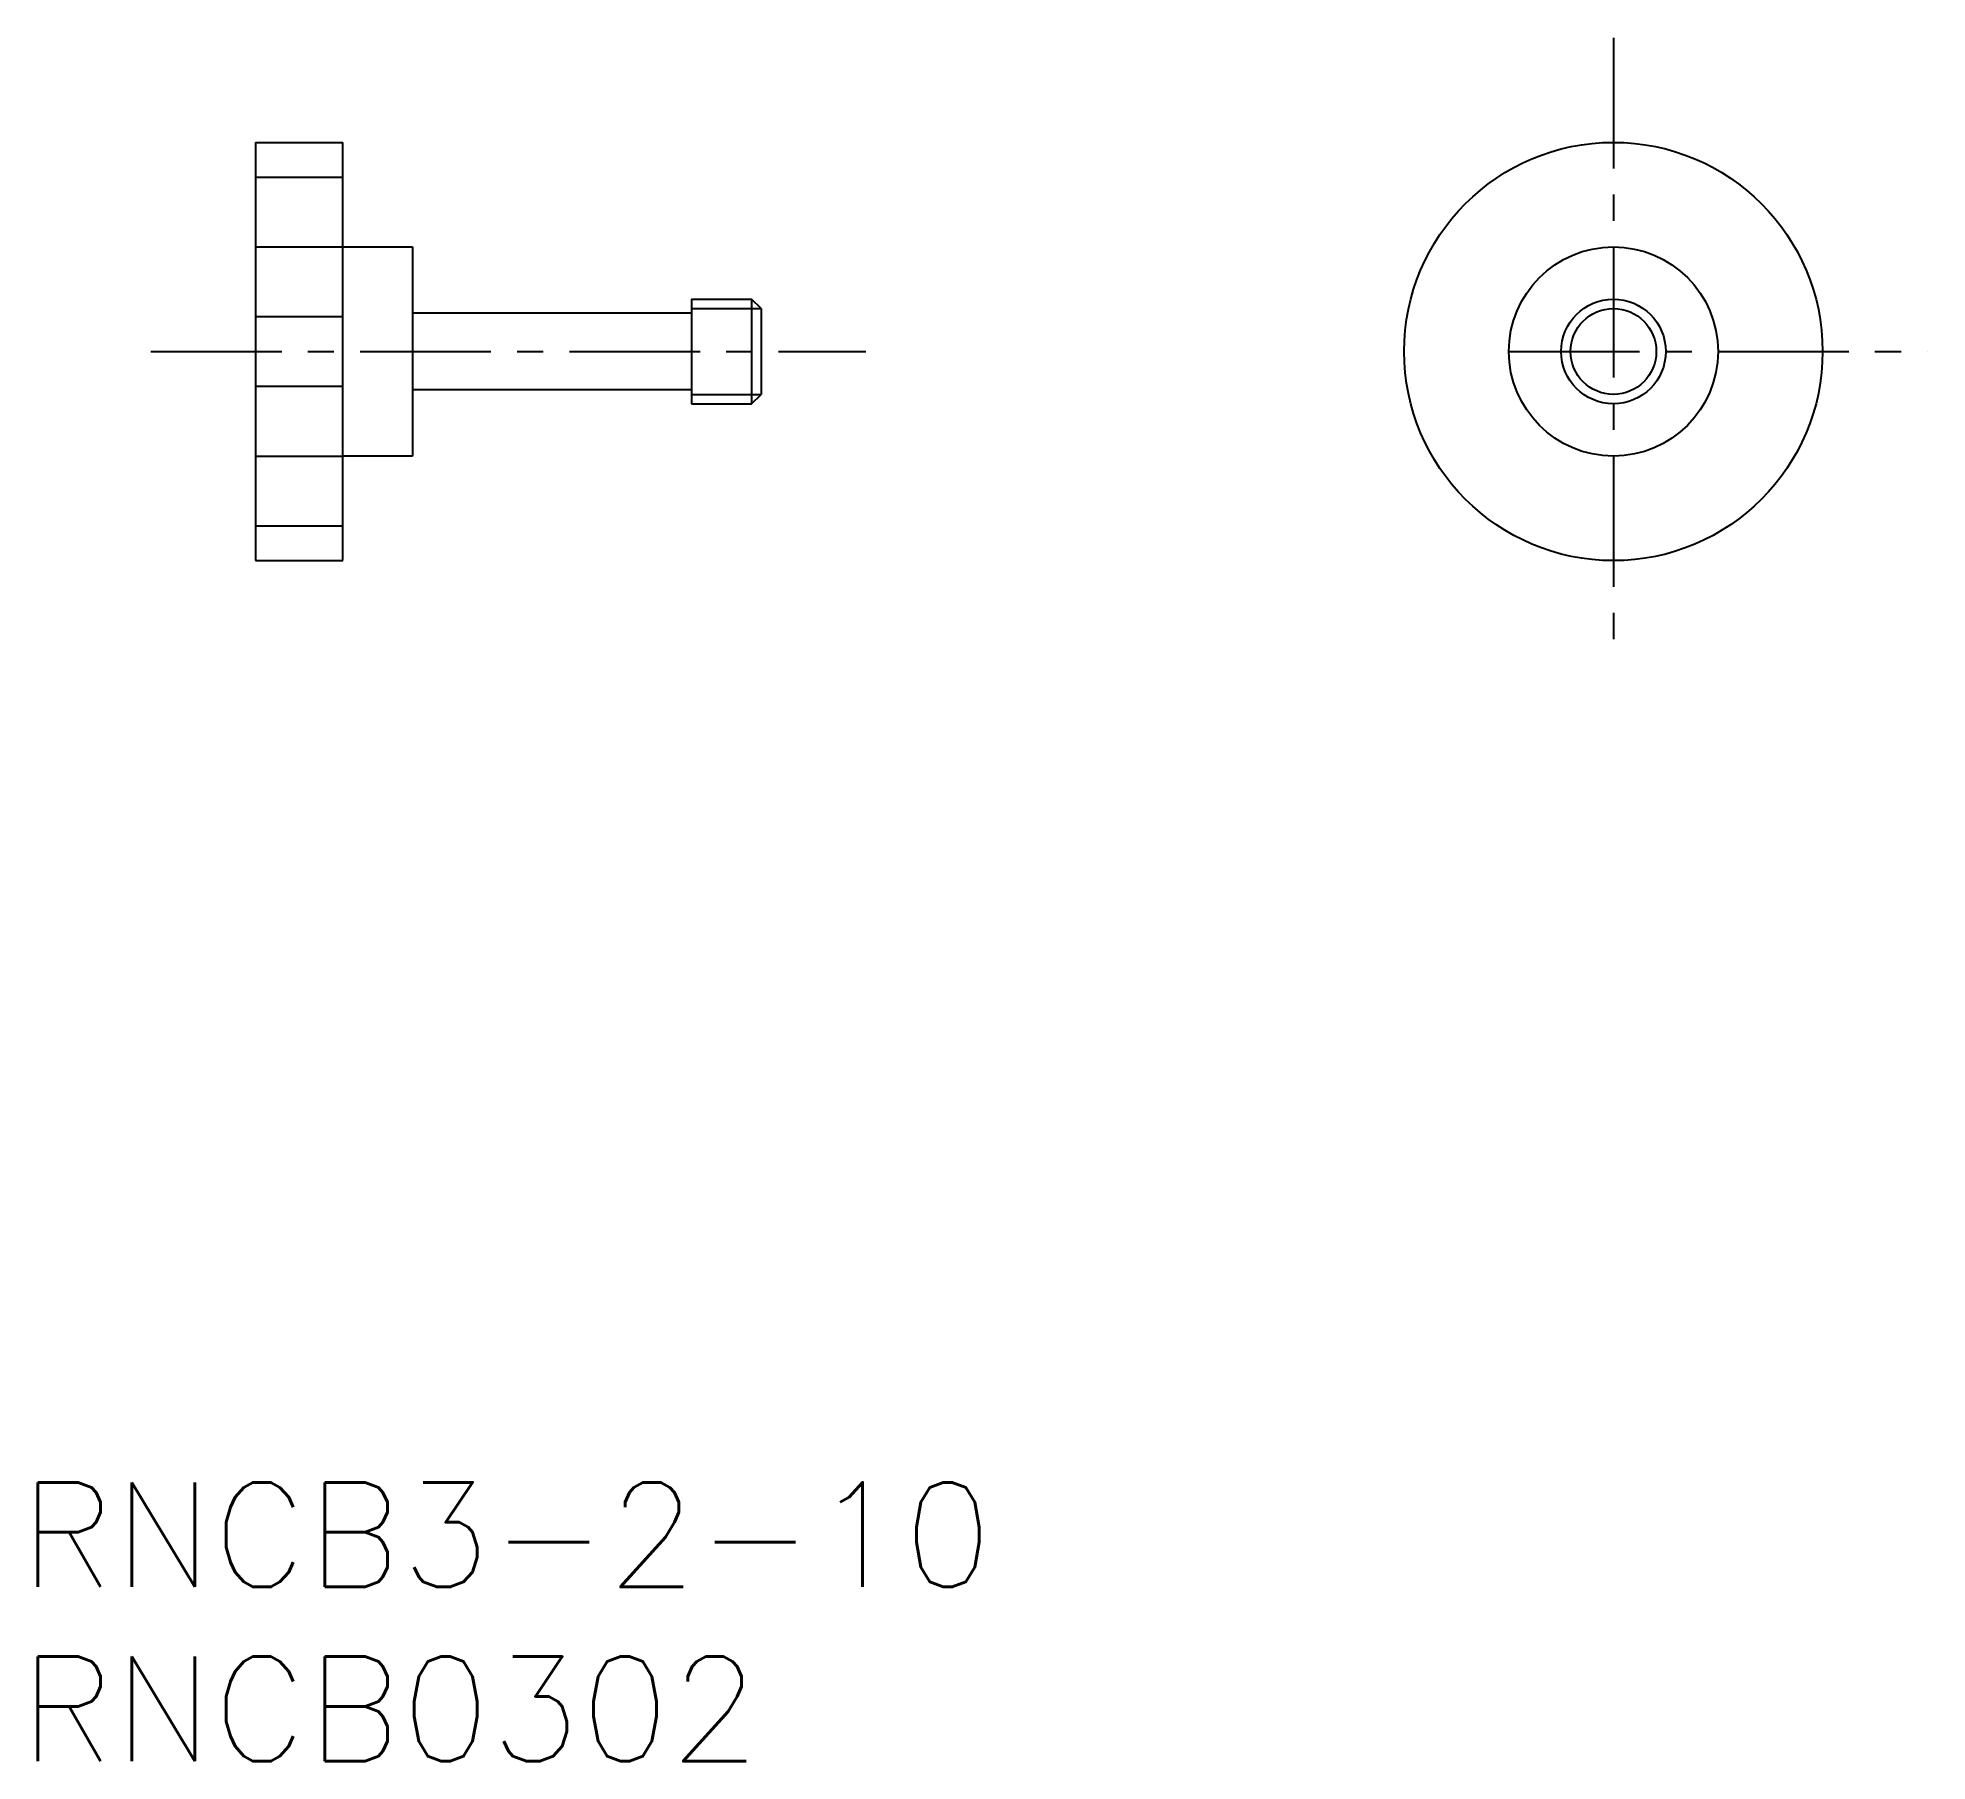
# Model space of a CAD drawing. Extents: x 18.3 to 72.5, y 12 to 61.4.
import ezdxf

# ---------------------------------------------------------------- set-up
doc = ezdxf.new("R2010")
doc.units = 0
doc.header["$LTSCALE"] = 3
doc.linetypes.add('CENTER', pattern=[2, 1.25, -0.25, 0.25, -0.25])
doc.layers.get('0').update_dxf_attribs({"linetype": 'CONTINUOUS'})
doc.layers.add('CENTER', color=1, linetype='CENTER')
doc.styles.get("Standard").update_dxf_attribs({"font": 'romans.shx', "bigfont": 'bigfont.shx'})

msp = doc.modelspace()

# ---------------------------------------------------------------- linework, layer by layer
at = {"color": 7, "linetype": 'CONTINUOUS'}
for p, q in [((24.568, 58.405), (24.568, 46.405)), ((24.568, 58.405), (27.068, 58.405)), ((27.068, 46.405), (27.068, 58.405)), ((27.068, 55.405), (29.068, 55.405)), ((29.068, 55.405), (29.068, 49.405)), ((37.068, 53.905), (38.797, 53.905)), ((37.068, 53.905), (37.068, 50.905)), ((38.797, 53.905), (38.797, 50.905)), ((39.068, 53.634), (38.797, 53.905)), ((37.068, 53.505), (29.068, 53.505)), ((39.068, 53.634), (39.068, 51.175)), ((37.068, 51.305), (29.068, 51.305)), ((38.797, 50.905), (39.068, 51.175)), ((37.068, 50.905), (38.797, 50.905)), ((29.068, 49.405), (27.068, 49.405)), ((24.568, 46.405), (27.068, 46.405))]:
    msp.add_line(p, q, dxfattribs=at)
at = {"color": 3, "linetype": 'CONTINUOUS'}
for p, q in [((24.568, 57.405), (27.068, 57.405)), ((24.568, 55.405), (27.068, 55.405)), ((24.568, 53.405), (27.068, 53.405)), ((37.068, 53.634), (39.068, 53.634)), ((24.568, 51.405), (27.068, 51.405)), ((37.068, 51.175), (39.068, 51.175)), ((24.568, 49.405), (27.068, 49.405)), ((24.568, 47.405), (27.068, 47.405))]:
    msp.add_line(p, q, dxfattribs=at)
at = {"color": 7, "linetype": 'CONTINUOUS'}
for radius in [6, 3, 1.5]:
    msp.add_circle((63.513, 52.405), radius, dxfattribs=at)
at = {"color": 3, "linetype": 'CONTINUOUS'}
msp.add_circle((63.513, 52.405), 1.23, dxfattribs=at)
at = {"layer": 'CENTER'}
for p, q in [((63.513, 61.405), (63.513, 43.405)), ((21.568, 52.405), (42.068, 52.405)), ((60.513, 52.405), (72.513, 52.405))]:
    msp.add_line(p, q, dxfattribs=at)

# ---------------------------------------------------------------- texts
at = {"color": 7, "linetype": 'CONTINUOUS'}
for s, p in [('RNCB3-2-10', (17.808, 16.96)), ('RNCB0302', (17.808, 11.96))]:
    msp.add_text(s, height=3, dxfattribs=at).set_placement(p)

doc.saveas('drawing.dxf')
